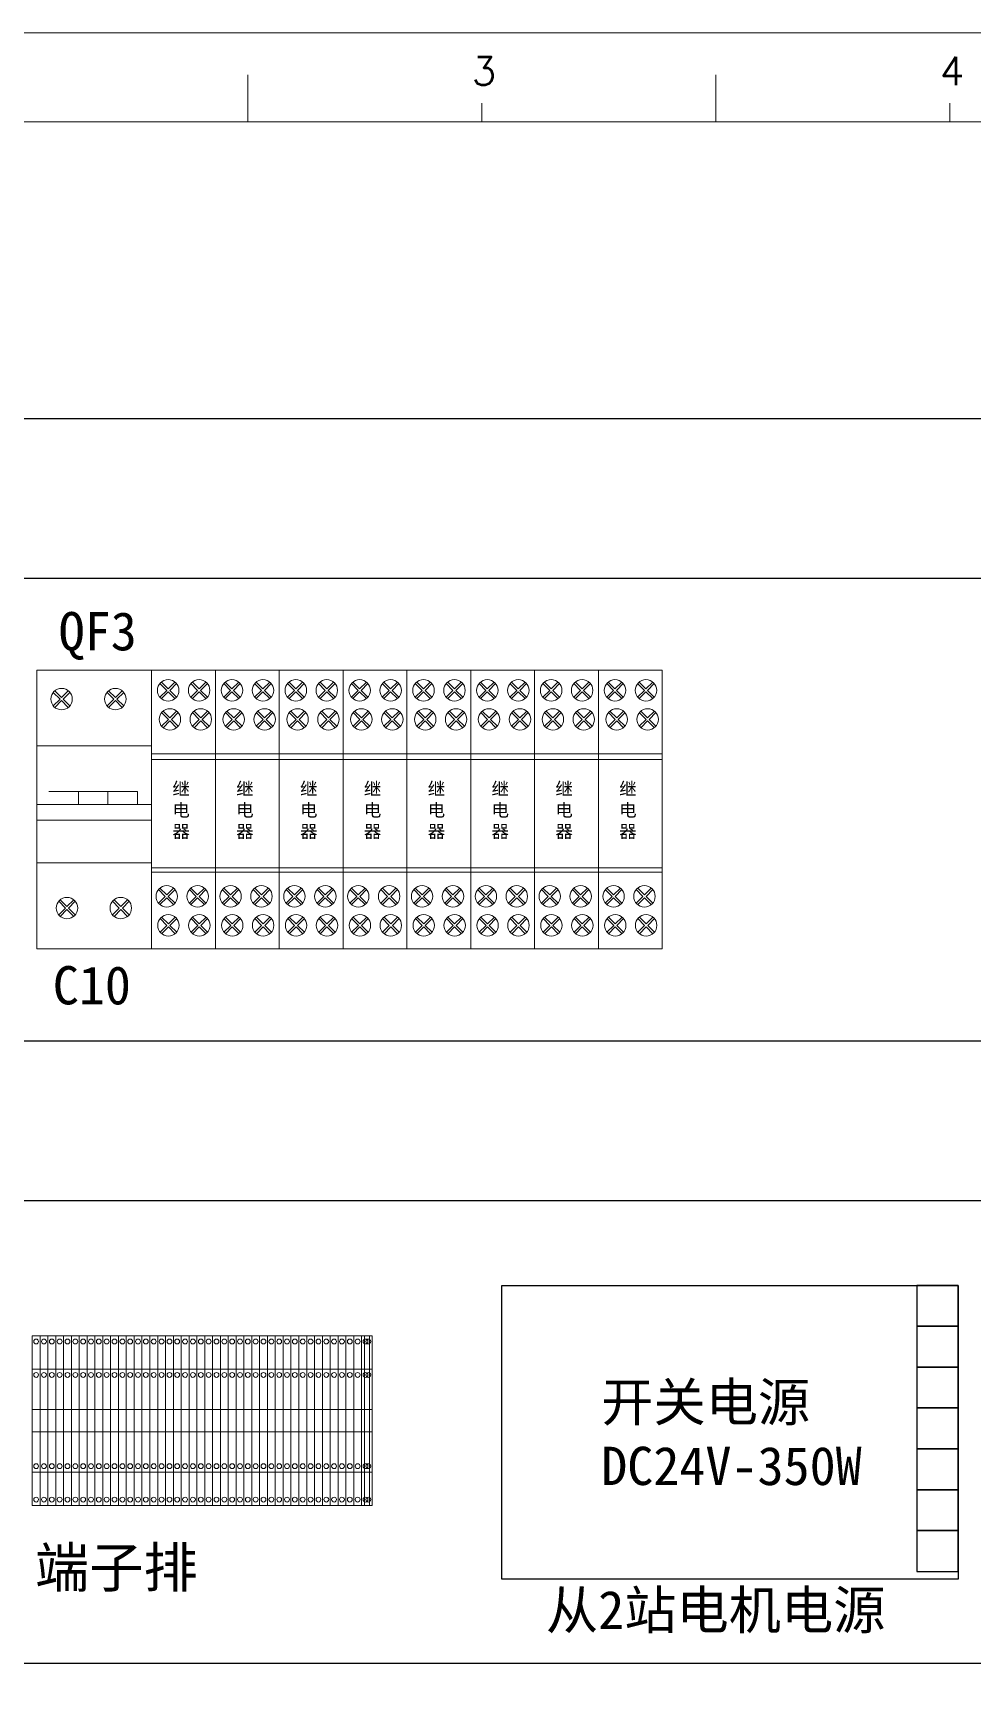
# Model space of a CAD drawing. Header units: millimetres. Extents: x 40430 to 48442, y -3636 to 4180.
# Drawn here: x 42916.2 to 43063.4, y 2026.4 to 2284.4 of the extents above; entities that cross this region are included whole.
import ezdxf

# ---------------------------------------------------------------- set-up
doc = ezdxf.new("R2010")
doc.units = ezdxf.units.MM
doc.styles.add('SIMPLEX', font='SIMPLEX')
doc.styles.get("Standard").update_dxf_attribs({"font": ''})
doc.styles.get('Standard').set_extended_font_data('SimSun')

msp = doc.modelspace()

# ---------------------------------------------------------------- linework, layer by layer
at = {"color": 7, "lineweight": 9}
for p, q in [((42949.9, 2270.49), (42949.9, 2277.83)), ((43023.23, 2270.49), (43023.23, 2277.83)), ((42986.57, 2270.49), (42986.57, 2273.43)), ((43059.9, 2270.49), (43059.9, 2273.43)), ((43369.39, 2270.49), (42810.03, 2270.49))]:
    msp.add_line(p, q, dxfattribs=at)
at = {"lineweight": -2}
for p, q in [((42838.94, 2224.01), (43338.94, 2224.01)), ((42863.94, 2199.01), (43313.94, 2199.01)), ((42863.94, 2126.51), (43313.94, 2126.51)), ((42863.94, 2101.51), (43313.94, 2101.51)), ((42863.94, 2029.01), (43313.94, 2029.01))]:
    msp.add_line(p, q, dxfattribs=at)
at = {"linetype": 'ByBlock', "lineweight": 9}
for p, q in [((42919.43, 2181.1), (42920.49, 2180.04)), ((42919.67, 2181.34), (42920.73, 2180.28)), ((42921.79, 2181.34), (42920.73, 2180.28)), ((42922.03, 2181.1), (42920.97, 2180.04)), ((42927.86, 2181.1), (42928.92, 2180.04)), ((42928.1, 2181.34), (42929.16, 2180.28)), ((42930.22, 2181.34), (42929.16, 2180.28)), ((42930.46, 2181.1), (42929.4, 2180.04)), ((42936.13, 2182.47), (42937.2, 2181.41)), ((42937.2, 2181.41), (42936.13, 2180.35)), ((42936.37, 2182.71), (42937.43, 2181.65)), ((42937.43, 2181.17), (42936.37, 2180.11)), ((42938.49, 2182.71), (42937.43, 2181.65)), ((42937.43, 2181.17), (42938.49, 2180.11)), ((42938.73, 2182.47), (42937.67, 2181.41)), ((42937.67, 2181.41), (42938.73, 2180.35)), ((42940.98, 2182.47), (42942.04, 2181.41)), ((42942.04, 2181.41), (42940.98, 2180.35)), ((42941.22, 2182.71), (42942.28, 2181.65)), ((42942.28, 2181.17), (42941.22, 2180.11)), ((42943.34, 2182.71), (42942.28, 2181.65)), ((42942.28, 2181.17), (42943.34, 2180.11)), ((42943.58, 2182.47), (42942.51, 2181.41)), ((42942.51, 2181.41), (42943.58, 2180.35)), ((42946.13, 2182.47), (42947.2, 2181.41)), ((42947.2, 2181.41), (42946.13, 2180.35)), ((42946.37, 2182.71), (42947.43, 2181.65)), ((42947.43, 2181.17), (42946.37, 2180.11)), ((42948.49, 2182.71), (42947.43, 2181.65)), ((42947.43, 2181.17), (42948.49, 2180.11)), ((42948.73, 2182.47), (42947.67, 2181.41)), ((42947.67, 2181.41), (42948.73, 2180.35)), ((42950.98, 2182.47), (42952.04, 2181.41)), ((42952.04, 2181.41), (42950.98, 2180.35)), ((42951.22, 2182.71), (42952.28, 2181.65)), ((42952.28, 2181.17), (42951.22, 2180.11)), ((42953.34, 2182.71), (42952.28, 2181.65)), ((42952.28, 2181.17), (42953.34, 2180.11)), ((42953.58, 2182.47), (42952.51, 2181.41)), ((42952.51, 2181.41), (42953.58, 2180.35)), ((42956.13, 2182.47), (42957.2, 2181.41)), ((42957.2, 2181.41), (42956.13, 2180.35)), ((42956.37, 2182.71), (42957.43, 2181.65)), ((42957.43, 2181.17), (42956.37, 2180.11)), ((42958.49, 2182.71), (42957.43, 2181.65)), ((42957.43, 2181.17), (42958.49, 2180.11)), ((42958.73, 2182.47), (42957.67, 2181.41)), ((42957.67, 2181.41), (42958.73, 2180.35)), ((42960.98, 2182.47), (42962.04, 2181.41)), ((42962.04, 2181.41), (42960.98, 2180.35)), ((42961.22, 2182.71), (42962.28, 2181.65)), ((42962.28, 2181.17), (42961.22, 2180.11)), ((42963.34, 2182.71), (42962.28, 2181.65)), ((42962.28, 2181.17), (42963.34, 2180.11)), ((42963.58, 2182.47), (42962.51, 2181.41)), ((42962.51, 2181.41), (42963.58, 2180.35)), ((42966.13, 2182.47), (42967.2, 2181.41)), ((42967.2, 2181.41), (42966.13, 2180.35)), ((42966.37, 2182.71), (42967.43, 2181.65)), ((42967.43, 2181.17), (42966.37, 2180.11)), ((42968.49, 2182.71), (42967.43, 2181.65)), ((42967.43, 2181.17), (42968.49, 2180.11)), ((42968.73, 2182.47), (42967.67, 2181.41)), ((42967.67, 2181.41), (42968.73, 2180.35)), ((42970.98, 2182.47), (42972.04, 2181.41)), ((42972.04, 2181.41), (42970.98, 2180.35)), ((42971.22, 2182.71), (42972.28, 2181.65)), ((42972.28, 2181.17), (42971.22, 2180.11)), ((42973.34, 2182.71), (42972.28, 2181.65)), ((42972.28, 2181.17), (42973.34, 2180.11)), ((42973.58, 2182.47), (42972.51, 2181.41)), ((42972.51, 2181.41), (42973.58, 2180.35)), ((42976.13, 2182.47), (42977.2, 2181.41)), ((42977.2, 2181.41), (42976.13, 2180.35)), ((42976.37, 2182.71), (42977.43, 2181.65)), ((42977.43, 2181.17), (42976.37, 2180.11)), ((42978.49, 2182.71), (42977.43, 2181.65)), ((42977.43, 2181.17), (42978.49, 2180.11)), ((42978.73, 2182.47), (42977.67, 2181.41)), ((42977.67, 2181.41), (42978.73, 2180.35)), ((42980.98, 2182.47), (42982.04, 2181.41)), ((42982.04, 2181.41), (42980.98, 2180.35)), ((42981.22, 2182.71), (42982.28, 2181.65)), ((42982.28, 2181.17), (42981.22, 2180.11)), ((42983.34, 2182.71), (42982.28, 2181.65)), ((42982.28, 2181.17), (42983.34, 2180.11)), ((42983.58, 2182.47), (42982.51, 2181.41)), ((42982.51, 2181.41), (42983.58, 2180.35)), ((42986.13, 2182.47), (42987.2, 2181.41)), ((42987.2, 2181.41), (42986.13, 2180.35)), ((42986.37, 2182.71), (42987.43, 2181.65)), ((42987.43, 2181.17), (42986.37, 2180.11)), ((42988.49, 2182.71), (42987.43, 2181.65)), ((42987.43, 2181.17), (42988.49, 2180.11)), ((42988.73, 2182.47), (42987.67, 2181.41)), ((42987.67, 2181.41), (42988.73, 2180.35)), ((42990.98, 2182.47), (42992.04, 2181.41)), ((42992.04, 2181.41), (42990.98, 2180.35)), ((42991.22, 2182.71), (42992.28, 2181.65)), ((42992.28, 2181.17), (42991.22, 2180.11)), ((42993.34, 2182.71), (42992.28, 2181.65)), ((42992.28, 2181.17), (42993.34, 2180.11)), ((42993.58, 2182.47), (42992.51, 2181.41)), ((42992.51, 2181.41), (42993.58, 2180.35)), ((42996.13, 2182.47), (42997.2, 2181.41)), ((42997.2, 2181.41), (42996.13, 2180.35)), ((42996.37, 2182.71), (42997.43, 2181.65)), ((42997.43, 2181.17), (42996.37, 2180.11)), ((42998.49, 2182.71), (42997.43, 2181.65)), ((42997.43, 2181.17), (42998.49, 2180.11)), ((42998.73, 2182.47), (42997.67, 2181.41)), ((42997.67, 2181.41), (42998.73, 2180.35)), ((43000.98, 2182.47), (43002.04, 2181.41)), ((43002.04, 2181.41), (43000.98, 2180.35)), ((43001.22, 2182.71), (43002.28, 2181.65)), ((43002.28, 2181.17), (43001.22, 2180.11)), ((43003.34, 2182.71), (43002.28, 2181.65)), ((43002.28, 2181.17), (43003.34, 2180.11)), ((43003.58, 2182.47), (43002.51, 2181.41)), ((43002.51, 2181.41), (43003.58, 2180.35)), ((43006.13, 2182.47), (43007.2, 2181.41)), ((43007.2, 2181.41), (43006.13, 2180.35)), ((43006.37, 2182.71), (43007.43, 2181.65)), ((43007.43, 2181.17), (43006.37, 2180.11)), ((43008.49, 2182.71), (43007.43, 2181.65)), ((43007.43, 2181.17), (43008.49, 2180.11)), ((43008.73, 2182.47), (43007.67, 2181.41)), ((43007.67, 2181.41), (43008.73, 2180.35)), ((43010.98, 2182.47), (43012.04, 2181.41)), ((43012.04, 2181.41), (43010.98, 2180.35)), ((43011.22, 2182.71), (43012.28, 2181.65)), ((43012.28, 2181.17), (43011.22, 2180.11)), ((43013.34, 2182.71), (43012.28, 2181.65)), ((43012.28, 2181.17), (43013.34, 2180.11)), ((43013.58, 2182.47), (43012.51, 2181.41)), ((43012.51, 2181.41), (43013.58, 2180.35)), ((42920.49, 2180.04), (42919.43, 2178.98)), ((42920.73, 2179.8), (42919.67, 2178.74)), ((42920.73, 2179.8), (42921.79, 2178.74)), ((42920.97, 2180.04), (42922.03, 2178.98)), ((42928.92, 2180.04), (42927.86, 2178.98)), ((42929.16, 2179.8), (42928.1, 2178.74)), ((42929.16, 2179.8), (42930.22, 2178.74)), ((42929.4, 2180.04), (42930.46, 2178.98)), ((42936.64, 2178.16), (42937.7, 2177.1)), ((42938.76, 2178.16), (42937.7, 2177.1)), ((42941.48, 2178.16), (42942.54, 2177.1)), ((42943.6, 2178.16), (42942.54, 2177.1)), ((42946.64, 2178.16), (42947.7, 2177.1)), ((42948.76, 2178.16), (42947.7, 2177.1)), ((42951.48, 2178.16), (42952.54, 2177.1)), ((42953.6, 2178.16), (42952.54, 2177.1)), ((42956.64, 2178.16), (42957.7, 2177.1)), ((42958.76, 2178.16), (42957.7, 2177.1)), ((42961.48, 2178.16), (42962.54, 2177.1)), ((42963.6, 2178.16), (42962.54, 2177.1)), ((42966.64, 2178.16), (42967.7, 2177.1)), ((42968.76, 2178.16), (42967.7, 2177.1)), ((42971.48, 2178.16), (42972.54, 2177.1)), ((42973.6, 2178.16), (42972.54, 2177.1)), ((42976.64, 2178.16), (42977.7, 2177.1)), ((42978.76, 2178.16), (42977.7, 2177.1)), ((42981.48, 2178.16), (42982.54, 2177.1)), ((42983.6, 2178.16), (42982.54, 2177.1)), ((42986.64, 2178.16), (42987.7, 2177.1)), ((42988.76, 2178.16), (42987.7, 2177.1)), ((42991.48, 2178.16), (42992.54, 2177.1)), ((42993.6, 2178.16), (42992.54, 2177.1)), ((42996.64, 2178.16), (42997.7, 2177.1)), ((42998.76, 2178.16), (42997.7, 2177.1)), ((43001.48, 2178.16), (43002.54, 2177.1)), ((43003.6, 2178.16), (43002.54, 2177.1)), ((43006.64, 2178.16), (43007.7, 2177.1)), ((43008.76, 2178.16), (43007.7, 2177.1)), ((43011.48, 2178.16), (43012.54, 2177.1)), ((43013.6, 2178.16), (43012.54, 2177.1)), ((42936.4, 2177.92), (42937.46, 2176.86)), ((42937.46, 2176.86), (42936.4, 2175.8)), ((42937.7, 2176.62), (42936.64, 2175.56)), ((42937.7, 2176.62), (42938.76, 2175.56)), ((42939, 2177.92), (42937.94, 2176.86)), ((42937.94, 2176.86), (42939, 2175.8)), ((42941.24, 2177.92), (42942.3, 2176.86)), ((42942.3, 2176.86), (42941.24, 2175.8)), ((42942.54, 2176.62), (42941.48, 2175.56)), ((42942.54, 2176.62), (42943.6, 2175.56)), ((42943.84, 2177.92), (42942.78, 2176.86)), ((42942.78, 2176.86), (42943.84, 2175.8)), ((42946.4, 2177.92), (42947.46, 2176.86)), ((42947.46, 2176.86), (42946.4, 2175.8)), ((42947.7, 2176.62), (42946.64, 2175.56)), ((42947.7, 2176.62), (42948.76, 2175.56)), ((42949, 2177.92), (42947.94, 2176.86)), ((42947.94, 2176.86), (42949, 2175.8)), ((42951.24, 2177.92), (42952.3, 2176.86)), ((42952.3, 2176.86), (42951.24, 2175.8)), ((42952.54, 2176.62), (42951.48, 2175.56)), ((42952.54, 2176.62), (42953.6, 2175.56)), ((42953.84, 2177.92), (42952.78, 2176.86)), ((42952.78, 2176.86), (42953.84, 2175.8)), ((42956.4, 2177.92), (42957.46, 2176.86)), ((42957.46, 2176.86), (42956.4, 2175.8)), ((42957.7, 2176.62), (42956.64, 2175.56)), ((42957.7, 2176.62), (42958.76, 2175.56)), ((42959, 2177.92), (42957.94, 2176.86)), ((42957.94, 2176.86), (42959, 2175.8)), ((42961.24, 2177.92), (42962.3, 2176.86)), ((42962.3, 2176.86), (42961.24, 2175.8)), ((42962.54, 2176.62), (42961.48, 2175.56)), ((42962.54, 2176.62), (42963.6, 2175.56)), ((42963.84, 2177.92), (42962.78, 2176.86)), ((42962.78, 2176.86), (42963.84, 2175.8)), ((42966.4, 2177.92), (42967.46, 2176.86)), ((42967.46, 2176.86), (42966.4, 2175.8)), ((42967.7, 2176.62), (42966.64, 2175.56)), ((42967.7, 2176.62), (42968.76, 2175.56)), ((42969, 2177.92), (42967.94, 2176.86)), ((42967.94, 2176.86), (42969, 2175.8)), ((42971.24, 2177.92), (42972.3, 2176.86)), ((42972.3, 2176.86), (42971.24, 2175.8)), ((42972.54, 2176.62), (42971.48, 2175.56)), ((42972.54, 2176.62), (42973.6, 2175.56)), ((42973.84, 2177.92), (42972.78, 2176.86)), ((42972.78, 2176.86), (42973.84, 2175.8)), ((42976.4, 2177.92), (42977.46, 2176.86)), ((42977.46, 2176.86), (42976.4, 2175.8)), ((42977.7, 2176.62), (42976.64, 2175.56)), ((42977.7, 2176.62), (42978.76, 2175.56)), ((42979, 2177.92), (42977.94, 2176.86)), ((42977.94, 2176.86), (42979, 2175.8)), ((42981.24, 2177.92), (42982.3, 2176.86)), ((42982.3, 2176.86), (42981.24, 2175.8)), ((42982.54, 2176.62), (42981.48, 2175.56)), ((42982.54, 2176.62), (42983.6, 2175.56)), ((42983.84, 2177.92), (42982.78, 2176.86)), ((42982.78, 2176.86), (42983.84, 2175.8)), ((42986.4, 2177.92), (42987.46, 2176.86)), ((42987.46, 2176.86), (42986.4, 2175.8)), ((42987.7, 2176.62), (42986.64, 2175.56)), ((42987.7, 2176.62), (42988.76, 2175.56)), ((42989, 2177.92), (42987.94, 2176.86)), ((42987.94, 2176.86), (42989, 2175.8)), ((42991.24, 2177.92), (42992.3, 2176.86)), ((42992.3, 2176.86), (42991.24, 2175.8)), ((42992.54, 2176.62), (42991.48, 2175.56)), ((42992.54, 2176.62), (42993.6, 2175.56)), ((42993.84, 2177.92), (42992.78, 2176.86)), ((42992.78, 2176.86), (42993.84, 2175.8)), ((42996.4, 2177.92), (42997.46, 2176.86)), ((42997.46, 2176.86), (42996.4, 2175.8)), ((42997.7, 2176.62), (42996.64, 2175.56)), ((42997.7, 2176.62), (42998.76, 2175.56)), ((42999, 2177.92), (42997.94, 2176.86)), ((42997.94, 2176.86), (42999, 2175.8)), ((43001.24, 2177.92), (43002.3, 2176.86)), ((43002.3, 2176.86), (43001.24, 2175.8)), ((43002.54, 2176.62), (43001.48, 2175.56)), ((43002.54, 2176.62), (43003.6, 2175.56)), ((43003.84, 2177.92), (43002.78, 2176.86)), ((43002.78, 2176.86), (43003.84, 2175.8)), ((43006.4, 2177.92), (43007.46, 2176.86)), ((43007.46, 2176.86), (43006.4, 2175.8)), ((43007.7, 2176.62), (43006.64, 2175.56)), ((43007.7, 2176.62), (43008.76, 2175.56)), ((43009, 2177.92), (43007.94, 2176.86)), ((43007.94, 2176.86), (43009, 2175.8)), ((43011.24, 2177.92), (43012.3, 2176.86)), ((43012.3, 2176.86), (43011.24, 2175.8)), ((43012.54, 2176.62), (43011.48, 2175.56)), ((43012.54, 2176.62), (43013.6, 2175.56)), ((43013.84, 2177.92), (43012.78, 2176.86)), ((43012.78, 2176.86), (43013.84, 2175.8)), ((42935.91, 2150.2), (42936.97, 2149.14)), ((42936.15, 2150.44), (42937.21, 2149.38)), ((42938.27, 2150.44), (42937.21, 2149.38)), ((42938.51, 2150.2), (42937.45, 2149.14)), ((42940.75, 2150.2), (42941.81, 2149.14)), ((42940.99, 2150.44), (42942.05, 2149.38)), ((42943.11, 2150.44), (42942.05, 2149.38)), ((42943.35, 2150.2), (42942.29, 2149.14)), ((42945.91, 2150.2), (42946.97, 2149.14)), ((42946.15, 2150.44), (42947.21, 2149.38)), ((42948.27, 2150.44), (42947.21, 2149.38)), ((42948.51, 2150.2), (42947.45, 2149.14)), ((42950.75, 2150.2), (42951.81, 2149.14)), ((42950.99, 2150.44), (42952.05, 2149.38)), ((42953.11, 2150.44), (42952.05, 2149.38)), ((42953.35, 2150.2), (42952.29, 2149.14)), ((42955.91, 2150.2), (42956.97, 2149.14)), ((42956.15, 2150.44), (42957.21, 2149.38)), ((42958.27, 2150.44), (42957.21, 2149.38)), ((42958.51, 2150.2), (42957.45, 2149.14)), ((42960.75, 2150.2), (42961.81, 2149.14)), ((42960.99, 2150.44), (42962.05, 2149.38)), ((42963.11, 2150.44), (42962.05, 2149.38)), ((42963.35, 2150.2), (42962.29, 2149.14)), ((42965.91, 2150.2), (42966.97, 2149.14)), ((42966.15, 2150.44), (42967.21, 2149.38)), ((42968.27, 2150.44), (42967.21, 2149.38)), ((42968.51, 2150.2), (42967.45, 2149.14)), ((42970.75, 2150.2), (42971.81, 2149.14)), ((42970.99, 2150.44), (42972.05, 2149.38)), ((42973.11, 2150.44), (42972.05, 2149.38)), ((42973.35, 2150.2), (42972.29, 2149.14)), ((42975.91, 2150.2), (42976.97, 2149.14)), ((42976.15, 2150.44), (42977.21, 2149.38)), ((42978.27, 2150.44), (42977.21, 2149.38)), ((42978.51, 2150.2), (42977.45, 2149.14)), ((42980.75, 2150.2), (42981.81, 2149.14)), ((42980.99, 2150.44), (42982.05, 2149.38)), ((42983.11, 2150.44), (42982.05, 2149.38)), ((42983.35, 2150.2), (42982.29, 2149.14)), ((42985.91, 2150.2), (42986.97, 2149.14)), ((42986.15, 2150.44), (42987.21, 2149.38)), ((42988.27, 2150.44), (42987.21, 2149.38)), ((42988.51, 2150.2), (42987.45, 2149.14)), ((42990.75, 2150.2), (42991.81, 2149.14)), ((42990.99, 2150.44), (42992.05, 2149.38)), ((42993.11, 2150.44), (42992.05, 2149.38)), ((42993.35, 2150.2), (42992.29, 2149.14)), ((42995.91, 2150.2), (42996.97, 2149.14)), ((42996.15, 2150.44), (42997.21, 2149.38)), ((42998.27, 2150.44), (42997.21, 2149.38)), ((42998.51, 2150.2), (42997.45, 2149.14)), ((43000.75, 2150.2), (43001.81, 2149.14)), ((43000.99, 2150.44), (43002.05, 2149.38)), ((43003.11, 2150.44), (43002.05, 2149.38)), ((43003.35, 2150.2), (43002.29, 2149.14)), ((43005.91, 2150.2), (43006.97, 2149.14)), ((43006.15, 2150.44), (43007.21, 2149.38)), ((43008.27, 2150.44), (43007.21, 2149.38)), ((43008.51, 2150.2), (43007.45, 2149.14)), ((43010.75, 2150.2), (43011.81, 2149.14)), ((43010.99, 2150.44), (43012.05, 2149.38)), ((43013.11, 2150.44), (43012.05, 2149.38)), ((43013.35, 2150.2), (43012.29, 2149.14)), ((42920.28, 2148.36), (42921.34, 2147.3)), ((42921.34, 2147.3), (42920.28, 2146.24)), ((42920.52, 2148.6), (42921.58, 2147.54)), ((42921.58, 2147.06), (42920.52, 2146)), ((42922.64, 2148.6), (42921.58, 2147.54)), ((42921.58, 2147.06), (42922.64, 2146)), ((42922.88, 2148.36), (42921.82, 2147.3)), ((42921.82, 2147.3), (42922.88, 2146.24)), ((42928.71, 2148.36), (42929.77, 2147.3)), ((42929.77, 2147.3), (42928.71, 2146.24)), ((42928.95, 2148.6), (42930.01, 2147.54)), ((42930.01, 2147.06), (42928.95, 2146)), ((42931.07, 2148.6), (42930.01, 2147.54)), ((42930.01, 2147.06), (42931.07, 2146)), ((42931.31, 2148.36), (42930.25, 2147.3)), ((42930.25, 2147.3), (42931.31, 2146.24)), ((42936.97, 2149.14), (42935.91, 2148.08)), ((42937.21, 2148.9), (42936.15, 2147.84)), ((42937.21, 2148.9), (42938.27, 2147.84)), ((42937.45, 2149.14), (42938.51, 2148.08)), ((42941.81, 2149.14), (42940.75, 2148.08)), ((42942.05, 2148.9), (42940.99, 2147.84)), ((42942.05, 2148.9), (42943.11, 2147.84)), ((42942.29, 2149.14), (42943.35, 2148.08)), ((42946.97, 2149.14), (42945.91, 2148.08)), ((42947.21, 2148.9), (42946.15, 2147.84)), ((42947.21, 2148.9), (42948.27, 2147.84)), ((42947.45, 2149.14), (42948.51, 2148.08)), ((42951.81, 2149.14), (42950.75, 2148.08)), ((42952.05, 2148.9), (42950.99, 2147.84)), ((42952.05, 2148.9), (42953.11, 2147.84)), ((42952.29, 2149.14), (42953.35, 2148.08)), ((42956.97, 2149.14), (42955.91, 2148.08)), ((42957.21, 2148.9), (42956.15, 2147.84)), ((42957.21, 2148.9), (42958.27, 2147.84)), ((42957.45, 2149.14), (42958.51, 2148.08)), ((42961.81, 2149.14), (42960.75, 2148.08)), ((42962.05, 2148.9), (42960.99, 2147.84)), ((42962.05, 2148.9), (42963.11, 2147.84)), ((42962.29, 2149.14), (42963.35, 2148.08)), ((42966.97, 2149.14), (42965.91, 2148.08)), ((42967.21, 2148.9), (42966.15, 2147.84)), ((42967.21, 2148.9), (42968.27, 2147.84)), ((42967.45, 2149.14), (42968.51, 2148.08)), ((42971.81, 2149.14), (42970.75, 2148.08)), ((42972.05, 2148.9), (42970.99, 2147.84)), ((42972.05, 2148.9), (42973.11, 2147.84)), ((42972.29, 2149.14), (42973.35, 2148.08)), ((42976.97, 2149.14), (42975.91, 2148.08)), ((42977.21, 2148.9), (42976.15, 2147.84)), ((42977.21, 2148.9), (42978.27, 2147.84)), ((42977.45, 2149.14), (42978.51, 2148.08)), ((42981.81, 2149.14), (42980.75, 2148.08)), ((42982.05, 2148.9), (42980.99, 2147.84)), ((42982.05, 2148.9), (42983.11, 2147.84)), ((42982.29, 2149.14), (42983.35, 2148.08)), ((42986.97, 2149.14), (42985.91, 2148.08)), ((42987.21, 2148.9), (42986.15, 2147.84)), ((42987.21, 2148.9), (42988.27, 2147.84)), ((42987.45, 2149.14), (42988.51, 2148.08)), ((42991.81, 2149.14), (42990.75, 2148.08)), ((42992.05, 2148.9), (42990.99, 2147.84)), ((42992.05, 2148.9), (42993.11, 2147.84)), ((42992.29, 2149.14), (42993.35, 2148.08)), ((42996.97, 2149.14), (42995.91, 2148.08)), ((42997.21, 2148.9), (42996.15, 2147.84)), ((42997.21, 2148.9), (42998.27, 2147.84)), ((42997.45, 2149.14), (42998.51, 2148.08)), ((43001.81, 2149.14), (43000.75, 2148.08)), ((43002.05, 2148.9), (43000.99, 2147.84)), ((43002.05, 2148.9), (43003.11, 2147.84)), ((43002.29, 2149.14), (43003.35, 2148.08)), ((43006.97, 2149.14), (43005.91, 2148.08)), ((43007.21, 2148.9), (43006.15, 2147.84)), ((43007.21, 2148.9), (43008.27, 2147.84)), ((43007.45, 2149.14), (43008.51, 2148.08)), ((43011.81, 2149.14), (43010.75, 2148.08)), ((43012.05, 2148.9), (43010.99, 2147.84)), ((43012.05, 2148.9), (43013.11, 2147.84)), ((43012.29, 2149.14), (43013.35, 2148.08)), ((42936.17, 2145.65), (42937.23, 2144.59)), ((42937.23, 2144.59), (42936.17, 2143.53)), ((42936.41, 2145.89), (42937.47, 2144.83)), ((42938.53, 2145.89), (42937.47, 2144.83)), ((42938.77, 2145.65), (42937.71, 2144.59)), ((42937.71, 2144.59), (42938.77, 2143.53)), ((42941.01, 2145.65), (42942.07, 2144.59)), ((42942.07, 2144.59), (42941.01, 2143.53)), ((42941.25, 2145.89), (42942.31, 2144.83)), ((42943.37, 2145.89), (42942.31, 2144.83)), ((42943.61, 2145.65), (42942.55, 2144.59)), ((42942.55, 2144.59), (42943.61, 2143.53)), ((42946.17, 2145.65), (42947.23, 2144.59)), ((42947.23, 2144.59), (42946.17, 2143.53)), ((42946.41, 2145.89), (42947.47, 2144.83)), ((42948.53, 2145.89), (42947.47, 2144.83)), ((42948.77, 2145.65), (42947.71, 2144.59)), ((42947.71, 2144.59), (42948.77, 2143.53)), ((42951.01, 2145.65), (42952.07, 2144.59)), ((42952.07, 2144.59), (42951.01, 2143.53)), ((42951.25, 2145.89), (42952.31, 2144.83)), ((42953.37, 2145.89), (42952.31, 2144.83)), ((42953.61, 2145.65), (42952.55, 2144.59)), ((42952.55, 2144.59), (42953.61, 2143.53)), ((42956.17, 2145.65), (42957.23, 2144.59)), ((42957.23, 2144.59), (42956.17, 2143.53)), ((42956.41, 2145.89), (42957.47, 2144.83)), ((42958.53, 2145.89), (42957.47, 2144.83)), ((42958.77, 2145.65), (42957.71, 2144.59)), ((42957.71, 2144.59), (42958.77, 2143.53)), ((42961.01, 2145.65), (42962.07, 2144.59)), ((42962.07, 2144.59), (42961.01, 2143.53)), ((42961.25, 2145.89), (42962.31, 2144.83)), ((42963.37, 2145.89), (42962.31, 2144.83)), ((42963.61, 2145.65), (42962.55, 2144.59)), ((42962.55, 2144.59), (42963.61, 2143.53)), ((42966.17, 2145.65), (42967.23, 2144.59)), ((42967.23, 2144.59), (42966.17, 2143.53)), ((42966.41, 2145.89), (42967.47, 2144.83)), ((42968.53, 2145.89), (42967.47, 2144.83)), ((42968.77, 2145.65), (42967.71, 2144.59)), ((42967.71, 2144.59), (42968.77, 2143.53)), ((42971.01, 2145.65), (42972.07, 2144.59)), ((42972.07, 2144.59), (42971.01, 2143.53)), ((42971.25, 2145.89), (42972.31, 2144.83)), ((42973.37, 2145.89), (42972.31, 2144.83)), ((42973.61, 2145.65), (42972.55, 2144.59)), ((42972.55, 2144.59), (42973.61, 2143.53)), ((42976.17, 2145.65), (42977.23, 2144.59)), ((42977.23, 2144.59), (42976.17, 2143.53)), ((42976.41, 2145.89), (42977.47, 2144.83)), ((42978.53, 2145.89), (42977.47, 2144.83)), ((42978.77, 2145.65), (42977.71, 2144.59)), ((42977.71, 2144.59), (42978.77, 2143.53)), ((42981.01, 2145.65), (42982.07, 2144.59)), ((42982.07, 2144.59), (42981.01, 2143.53)), ((42981.25, 2145.89), (42982.31, 2144.83)), ((42983.37, 2145.89), (42982.31, 2144.83)), ((42983.61, 2145.65), (42982.55, 2144.59)), ((42982.55, 2144.59), (42983.61, 2143.53)), ((42986.17, 2145.65), (42987.23, 2144.59)), ((42987.23, 2144.59), (42986.17, 2143.53)), ((42986.41, 2145.89), (42987.47, 2144.83)), ((42988.53, 2145.89), (42987.47, 2144.83)), ((42988.77, 2145.65), (42987.71, 2144.59)), ((42987.71, 2144.59), (42988.77, 2143.53)), ((42991.01, 2145.65), (42992.07, 2144.59)), ((42992.07, 2144.59), (42991.01, 2143.53)), ((42991.25, 2145.89), (42992.31, 2144.83)), ((42993.37, 2145.89), (42992.31, 2144.83)), ((42993.61, 2145.65), (42992.55, 2144.59)), ((42992.55, 2144.59), (42993.61, 2143.53)), ((42996.17, 2145.65), (42997.23, 2144.59)), ((42997.23, 2144.59), (42996.17, 2143.53)), ((42996.41, 2145.89), (42997.47, 2144.83)), ((42998.53, 2145.89), (42997.47, 2144.83)), ((42998.77, 2145.65), (42997.71, 2144.59)), ((42997.71, 2144.59), (42998.77, 2143.53)), ((43001.01, 2145.65), (43002.07, 2144.59)), ((43002.07, 2144.59), (43001.01, 2143.53)), ((43001.25, 2145.89), (43002.31, 2144.83)), ((43003.37, 2145.89), (43002.31, 2144.83)), ((43003.61, 2145.65), (43002.55, 2144.59)), ((43002.55, 2144.59), (43003.61, 2143.53)), ((43006.17, 2145.65), (43007.23, 2144.59)), ((43007.23, 2144.59), (43006.17, 2143.53)), ((43006.41, 2145.89), (43007.47, 2144.83)), ((43008.53, 2145.89), (43007.47, 2144.83)), ((43008.77, 2145.65), (43007.71, 2144.59)), ((43007.71, 2144.59), (43008.77, 2143.53)), ((43011.01, 2145.65), (43012.07, 2144.59)), ((43012.07, 2144.59), (43011.01, 2143.53)), ((43011.25, 2145.89), (43012.31, 2144.83)), ((43013.37, 2145.89), (43012.31, 2144.83)), ((43013.61, 2145.65), (43012.55, 2144.59)), ((43012.55, 2144.59), (43013.61, 2143.53)), ((42937.47, 2144.35), (42936.41, 2143.29)), ((42937.47, 2144.35), (42938.53, 2143.29)), ((42942.31, 2144.35), (42941.25, 2143.29)), ((42942.31, 2144.35), (42943.37, 2143.29)), ((42947.47, 2144.35), (42946.41, 2143.29)), ((42947.47, 2144.35), (42948.53, 2143.29)), ((42952.31, 2144.35), (42951.25, 2143.29)), ((42952.31, 2144.35), (42953.37, 2143.29)), ((42957.47, 2144.35), (42956.41, 2143.29)), ((42957.47, 2144.35), (42958.53, 2143.29)), ((42962.31, 2144.35), (42961.25, 2143.29)), ((42962.31, 2144.35), (42963.37, 2143.29)), ((42967.47, 2144.35), (42966.41, 2143.29)), ((42967.47, 2144.35), (42968.53, 2143.29)), ((42972.31, 2144.35), (42971.25, 2143.29)), ((42972.31, 2144.35), (42973.37, 2143.29)), ((42977.47, 2144.35), (42976.41, 2143.29)), ((42977.47, 2144.35), (42978.53, 2143.29)), ((42982.31, 2144.35), (42981.25, 2143.29)), ((42982.31, 2144.35), (42983.37, 2143.29)), ((42987.47, 2144.35), (42986.41, 2143.29)), ((42987.47, 2144.35), (42988.53, 2143.29)), ((42992.31, 2144.35), (42991.25, 2143.29)), ((42992.31, 2144.35), (42993.37, 2143.29)), ((42997.47, 2144.35), (42996.41, 2143.29)), ((42997.47, 2144.35), (42998.53, 2143.29)), ((43002.31, 2144.35), (43001.25, 2143.29)), ((43002.31, 2144.35), (43003.37, 2143.29)), ((43007.47, 2144.35), (43006.41, 2143.29)), ((43007.47, 2144.35), (43008.53, 2143.29)), ((43012.31, 2144.35), (43011.25, 2143.29)), ((43012.31, 2144.35), (43013.37, 2143.29))]:
    msp.add_line(p, q, dxfattribs=at)
at = {"color": 0, "lineweight": 9}
for p, q in [((42944.83, 2171.47), (42934.83, 2171.47)), ((42934.83, 2170.59), (42944.83, 2170.59)), ((42954.83, 2171.47), (42944.83, 2171.47)), ((42944.83, 2170.59), (42954.83, 2170.59)), ((42964.83, 2171.47), (42954.83, 2171.47)), ((42954.83, 2170.59), (42964.83, 2170.59)), ((42974.83, 2171.47), (42964.83, 2171.47)), ((42964.83, 2170.59), (42974.83, 2170.59)), ((42984.83, 2171.47), (42974.83, 2171.47)), ((42974.83, 2170.59), (42984.83, 2170.59)), ((42994.83, 2171.47), (42984.83, 2171.47)), ((42984.83, 2170.59), (42994.83, 2170.59)), ((43004.83, 2171.47), (42994.83, 2171.47)), ((42994.83, 2170.59), (43004.83, 2170.59)), ((43014.83, 2171.47), (43004.83, 2171.47)), ((43004.83, 2170.59), (43014.83, 2170.59)), ((42934.83, 2153.61), (42944.83, 2153.61)), ((42934.83, 2152.91), (42944.83, 2152.91)), ((42944.83, 2153.61), (42954.83, 2153.61)), ((42944.83, 2152.91), (42954.83, 2152.91)), ((42954.83, 2153.61), (42964.83, 2153.61)), ((42954.83, 2152.91), (42964.83, 2152.91)), ((42964.83, 2153.61), (42974.83, 2153.61)), ((42964.83, 2152.91), (42974.83, 2152.91)), ((42974.83, 2153.61), (42984.83, 2153.61)), ((42974.83, 2152.91), (42984.83, 2152.91)), ((42984.83, 2153.61), (42994.83, 2153.61)), ((42984.83, 2152.91), (42994.83, 2152.91)), ((42994.83, 2153.61), (43004.83, 2153.61)), ((42994.83, 2152.91), (43004.83, 2152.91)), ((43004.83, 2153.61), (43014.83, 2153.61)), ((43004.83, 2152.91), (43014.83, 2152.91)), ((42916.13, 2075.07), (42917.36, 2075.07)), ((42917.36, 2075.07), (42918.59, 2075.07)), ((42918.59, 2075.07), (42919.82, 2075.07)), ((42919.82, 2075.07), (42921.04, 2075.07)), ((42921.04, 2075.07), (42922.27, 2075.07)), ((42922.27, 2075.07), (42923.5, 2075.07)), ((42923.5, 2075.07), (42924.73, 2075.07)), ((42924.73, 2075.07), (42925.96, 2075.07)), ((42925.96, 2075.07), (42927.19, 2075.07)), ((42927.19, 2075.07), (42928.42, 2075.07)), ((42928.42, 2075.07), (42929.64, 2075.07)), ((42929.64, 2075.07), (42930.87, 2075.07)), ((42930.87, 2075.07), (42932.1, 2075.07)), ((42932.1, 2075.07), (42933.33, 2075.07)), ((42933.33, 2075.07), (42934.56, 2075.07)), ((42934.56, 2075.07), (42935.79, 2075.07)), ((42935.79, 2075.07), (42937.02, 2075.07)), ((42937.02, 2075.07), (42938.24, 2075.07)), ((42938.24, 2075.07), (42939.47, 2075.07)), ((42939.47, 2075.07), (42940.7, 2075.07)), ((42940.7, 2075.07), (42941.93, 2075.07)), ((42941.93, 2075.07), (42943.16, 2075.07)), ((42943.16, 2075.07), (42944.39, 2075.07)), ((42944.39, 2075.07), (42945.61, 2075.07)), ((42945.61, 2075.07), (42946.84, 2075.07)), ((42946.84, 2075.07), (42948.07, 2075.07)), ((42948.07, 2075.07), (42949.3, 2075.07)), ((42949.3, 2075.07), (42950.53, 2075.07)), ((42950.53, 2075.07), (42951.76, 2075.07)), ((42951.76, 2075.07), (42952.99, 2075.07)), ((42952.99, 2075.07), (42954.21, 2075.07)), ((42954.21, 2075.07), (42955.44, 2075.07)), ((42955.44, 2075.07), (42956.67, 2075.07)), ((42956.67, 2075.07), (42957.9, 2075.07)), ((42957.9, 2075.07), (42959.13, 2075.07)), ((42959.13, 2075.07), (42960.36, 2075.07)), ((42960.36, 2075.07), (42961.59, 2075.07)), ((42961.59, 2075.07), (42962.81, 2075.07)), ((42962.81, 2075.07), (42964.04, 2075.07)), ((42964.04, 2075.07), (42965.27, 2075.07)), ((42965.27, 2075.07), (42966.5, 2075.07)), ((42966.5, 2075.07), (42967.73, 2075.07)), ((42967.73, 2075.07), (42968.96, 2075.07)), ((42968.17, 2075.07), (42969.39, 2075.07)), ((42916.13, 2068.76), (42917.36, 2068.76)), ((42917.36, 2068.76), (42918.59, 2068.76)), ((42918.59, 2068.76), (42919.82, 2068.76)), ((42919.82, 2068.76), (42921.04, 2068.76)), ((42921.04, 2068.76), (42922.27, 2068.76)), ((42922.27, 2068.76), (42923.5, 2068.76)), ((42923.5, 2068.76), (42924.73, 2068.76)), ((42924.73, 2068.76), (42925.96, 2068.76)), ((42925.96, 2068.76), (42927.19, 2068.76)), ((42927.19, 2068.76), (42928.42, 2068.76)), ((42928.42, 2068.76), (42929.64, 2068.76)), ((42929.64, 2068.76), (42930.87, 2068.76)), ((42930.87, 2068.76), (42932.1, 2068.76)), ((42932.1, 2068.76), (42933.33, 2068.76)), ((42933.33, 2068.76), (42934.56, 2068.76)), ((42934.56, 2068.76), (42935.79, 2068.76)), ((42935.79, 2068.76), (42937.02, 2068.76)), ((42937.02, 2068.76), (42938.24, 2068.76)), ((42938.24, 2068.76), (42939.47, 2068.76)), ((42939.47, 2068.76), (42940.7, 2068.76)), ((42940.7, 2068.76), (42941.93, 2068.76)), ((42941.93, 2068.76), (42943.16, 2068.76)), ((42943.16, 2068.76), (42944.39, 2068.76)), ((42944.39, 2068.76), (42945.61, 2068.76)), ((42945.61, 2068.76), (42946.84, 2068.76)), ((42946.84, 2068.76), (42948.07, 2068.76)), ((42948.07, 2068.76), (42949.3, 2068.76)), ((42949.3, 2068.76), (42950.53, 2068.76)), ((42950.53, 2068.76), (42951.76, 2068.76)), ((42951.76, 2068.76), (42952.99, 2068.76)), ((42952.99, 2068.76), (42954.21, 2068.76)), ((42954.21, 2068.76), (42955.44, 2068.76)), ((42955.44, 2068.76), (42956.67, 2068.76)), ((42956.67, 2068.76), (42957.9, 2068.76)), ((42957.9, 2068.76), (42959.13, 2068.76)), ((42959.13, 2068.76), (42960.36, 2068.76)), ((42960.36, 2068.76), (42961.59, 2068.76)), ((42961.59, 2068.76), (42962.81, 2068.76)), ((42962.81, 2068.76), (42964.04, 2068.76)), ((42964.04, 2068.76), (42965.27, 2068.76)), ((42965.27, 2068.76), (42966.5, 2068.76)), ((42966.5, 2068.76), (42967.73, 2068.76)), ((42967.73, 2068.76), (42968.96, 2068.76)), ((42968.17, 2068.76), (42969.39, 2068.76)), ((42916.13, 2065.25), (42917.36, 2065.25)), ((42917.36, 2065.25), (42918.59, 2065.25)), ((42918.59, 2065.25), (42919.82, 2065.25)), ((42919.82, 2065.25), (42921.04, 2065.25)), ((42921.04, 2065.25), (42922.27, 2065.25)), ((42922.27, 2065.25), (42923.5, 2065.25)), ((42923.5, 2065.25), (42924.73, 2065.25)), ((42924.73, 2065.25), (42925.96, 2065.25)), ((42925.96, 2065.25), (42927.19, 2065.25)), ((42927.19, 2065.25), (42928.42, 2065.25)), ((42928.42, 2065.25), (42929.64, 2065.25)), ((42929.64, 2065.25), (42930.87, 2065.25)), ((42930.87, 2065.25), (42932.1, 2065.25)), ((42932.1, 2065.25), (42933.33, 2065.25)), ((42933.33, 2065.25), (42934.56, 2065.25)), ((42934.56, 2065.25), (42935.79, 2065.25)), ((42935.79, 2065.25), (42937.02, 2065.25)), ((42937.02, 2065.25), (42938.24, 2065.25)), ((42938.24, 2065.25), (42939.47, 2065.25)), ((42939.47, 2065.25), (42940.7, 2065.25)), ((42940.7, 2065.25), (42941.93, 2065.25)), ((42941.93, 2065.25), (42943.16, 2065.25)), ((42943.16, 2065.25), (42944.39, 2065.25)), ((42944.39, 2065.25), (42945.61, 2065.25)), ((42945.61, 2065.25), (42946.84, 2065.25)), ((42946.84, 2065.25), (42948.07, 2065.25)), ((42948.07, 2065.25), (42949.3, 2065.25)), ((42949.3, 2065.25), (42950.53, 2065.25)), ((42950.53, 2065.25), (42951.76, 2065.25)), ((42951.76, 2065.25), (42952.99, 2065.25)), ((42952.99, 2065.25), (42954.21, 2065.25)), ((42954.21, 2065.25), (42955.44, 2065.25)), ((42955.44, 2065.25), (42956.67, 2065.25)), ((42956.67, 2065.25), (42957.9, 2065.25)), ((42957.9, 2065.25), (42959.13, 2065.25)), ((42959.13, 2065.25), (42960.36, 2065.25)), ((42960.36, 2065.25), (42961.59, 2065.25)), ((42961.59, 2065.25), (42962.81, 2065.25)), ((42962.81, 2065.25), (42964.04, 2065.25)), ((42964.04, 2065.25), (42965.27, 2065.25)), ((42965.27, 2065.25), (42966.5, 2065.25)), ((42966.5, 2065.25), (42967.73, 2065.25)), ((42967.73, 2065.25), (42968.96, 2065.25)), ((42968.17, 2065.25), (42969.39, 2065.25)), ((42916.13, 2058.95), (42917.36, 2058.95)), ((42917.36, 2058.95), (42918.59, 2058.95)), ((42918.59, 2058.95), (42919.82, 2058.95)), ((42919.82, 2058.95), (42921.04, 2058.95)), ((42921.04, 2058.95), (42922.27, 2058.95)), ((42922.27, 2058.95), (42923.5, 2058.95)), ((42923.5, 2058.95), (42924.73, 2058.95)), ((42924.73, 2058.95), (42925.96, 2058.95)), ((42925.96, 2058.95), (42927.19, 2058.95)), ((42927.19, 2058.95), (42928.42, 2058.95)), ((42928.42, 2058.95), (42929.64, 2058.95)), ((42929.64, 2058.95), (42930.87, 2058.95)), ((42930.87, 2058.95), (42932.1, 2058.95)), ((42932.1, 2058.95), (42933.33, 2058.95)), ((42933.33, 2058.95), (42934.56, 2058.95)), ((42934.56, 2058.95), (42935.79, 2058.95)), ((42935.79, 2058.95), (42937.02, 2058.95)), ((42937.02, 2058.95), (42938.24, 2058.95)), ((42938.24, 2058.95), (42939.47, 2058.95)), ((42939.47, 2058.95), (42940.7, 2058.95)), ((42940.7, 2058.95), (42941.93, 2058.95)), ((42941.93, 2058.95), (42943.16, 2058.95)), ((42943.16, 2058.95), (42944.39, 2058.95)), ((42944.39, 2058.95), (42945.61, 2058.95)), ((42945.61, 2058.95), (42946.84, 2058.95)), ((42946.84, 2058.95), (42948.07, 2058.95)), ((42948.07, 2058.95), (42949.3, 2058.95)), ((42949.3, 2058.95), (42950.53, 2058.95)), ((42950.53, 2058.95), (42951.76, 2058.95)), ((42951.76, 2058.95), (42952.99, 2058.95)), ((42952.99, 2058.95), (42954.21, 2058.95)), ((42954.21, 2058.95), (42955.44, 2058.95)), ((42955.44, 2058.95), (42956.67, 2058.95)), ((42956.67, 2058.95), (42957.9, 2058.95)), ((42957.9, 2058.95), (42959.13, 2058.95)), ((42959.13, 2058.95), (42960.36, 2058.95)), ((42960.36, 2058.95), (42961.59, 2058.95)), ((42961.59, 2058.95), (42962.81, 2058.95)), ((42962.81, 2058.95), (42964.04, 2058.95)), ((42964.04, 2058.95), (42965.27, 2058.95)), ((42965.27, 2058.95), (42966.5, 2058.95)), ((42966.5, 2058.95), (42967.73, 2058.95)), ((42967.73, 2058.95), (42968.96, 2058.95)), ((42968.17, 2058.95), (42969.39, 2058.95))]:
    msp.add_line(p, q, dxfattribs=at)
at = {"color": 0, "linetype": 'ByBlock', "lineweight": 9}
for p, q in [((42918.73, 2165.54), (42923.36, 2165.54)), ((42923.36, 2163.54), (42923.36, 2165.54)), ((42923.36, 2165.54), (42927.99, 2165.54)), ((42923.36, 2163.54), (42923.36, 2165.54)), ((42923.36, 2165.54), (42923.36, 2163.54)), ((42927.99, 2163.54), (42927.99, 2165.54)), ((42927.99, 2165.54), (42932.61, 2165.54)), ((42927.99, 2165.54), (42927.99, 2163.54)), ((42932.61, 2165.54), (42932.61, 2163.54)), ((42916.83, 2163.54), (42931.23, 2163.54)), ((42934.83, 2163.54), (42931.23, 2163.54)), ((42934.83, 2161.1), (42916.83, 2161.1))]:
    msp.add_line(p, q, dxfattribs=at)
at = {"lineweight": 9}
msp.add_lwpolyline([(42795.88, 1877.36), (43383.18, 1877.36), (43383.18, 2284.41), (42795.88, 2284.41)], close=True, dxfattribs=at)
at = {"color": 0, "linetype": 'ByBlock', "lineweight": 9}
for points in [[(42934.83, 2140.9), (42916.83, 2140.9), (42916.83, 2184.58), (42934.83, 2184.58)], [(42934.83, 2172.71), (42916.83, 2172.71), (42916.83, 2154.38), (42934.83, 2154.38)]]:
    msp.add_lwpolyline(points, close=True, dxfattribs=at)
for points in [[(42944.83, 2153.61), (42944.83, 2140.9), (42934.83, 2140.9), (42934.83, 2184.58), (42944.83, 2184.58), (42944.83, 2153.61)], [(42944.83, 2153.61), (42944.83, 2184.58), (42954.83, 2184.58), (42954.83, 2140.9), (42944.83, 2140.9), (42944.83, 2153.61)], [(42964.83, 2153.61), (42964.83, 2140.9), (42954.83, 2140.9), (42954.83, 2184.58), (42964.83, 2184.58), (42964.83, 2153.61)], [(42964.83, 2153.61), (42964.83, 2184.58), (42974.83, 2184.58), (42974.83, 2140.9), (42964.83, 2140.9), (42964.83, 2153.61)], [(42984.83, 2153.61), (42984.83, 2140.9), (42974.83, 2140.9), (42974.83, 2184.58), (42984.83, 2184.58), (42984.83, 2153.61)], [(42984.83, 2153.61), (42984.83, 2184.58), (42994.83, 2184.58), (42994.83, 2140.9), (42984.83, 2140.9), (42984.83, 2153.61)], [(43004.83, 2153.61), (43004.83, 2140.9), (42994.83, 2140.9), (42994.83, 2184.58), (43004.83, 2184.58), (43004.83, 2153.61)], [(43004.83, 2153.61), (43004.83, 2184.58), (43014.83, 2184.58), (43014.83, 2140.9), (43004.83, 2140.9), (43004.83, 2153.61)]]:
    msp.add_lwpolyline(points, dxfattribs=at)
at = {"linetype": 'ByBlock', "lineweight": -2}
for points in [[(42989.71, 2088.18), (43061.21, 2088.18), (43061.21, 2042.18), (42989.71, 2042.18)], [(43061.21, 2088.18), (43054.73, 2088.18), (43054.73, 2081.78), (43061.21, 2081.78)], [(43061.21, 2081.78), (43054.73, 2081.78), (43054.73, 2075.38), (43061.21, 2075.38)], [(43061.21, 2075.38), (43054.73, 2075.38), (43054.73, 2068.98), (43061.21, 2068.98)], [(43061.21, 2068.98), (43054.73, 2068.98), (43054.73, 2062.58), (43061.21, 2062.58)], [(43061.21, 2062.58), (43054.73, 2062.58), (43054.73, 2056.18), (43061.21, 2056.18)], [(43061.21, 2056.18), (43054.73, 2056.18), (43054.73, 2049.78), (43061.21, 2049.78)], [(43061.21, 2049.78), (43054.73, 2049.78), (43054.73, 2043.38), (43061.21, 2043.38)]]:
    msp.add_lwpolyline(points, close=True, dxfattribs=at)
at = {"color": 0, "lineweight": 9}
for points in [[(42916.13, 2080.29), (42917.36, 2080.29), (42917.36, 2053.72), (42916.13, 2053.72)], [(42917.36, 2080.29), (42918.59, 2080.29), (42918.59, 2053.72), (42917.36, 2053.72)], [(42918.59, 2080.29), (42919.82, 2080.29), (42919.82, 2053.72), (42918.59, 2053.72)], [(42919.82, 2080.29), (42921.04, 2080.29), (42921.04, 2053.72), (42919.82, 2053.72)], [(42921.04, 2080.29), (42922.27, 2080.29), (42922.27, 2053.72), (42921.04, 2053.72)], [(42922.27, 2080.29), (42923.5, 2080.29), (42923.5, 2053.72), (42922.27, 2053.72)], [(42923.5, 2080.29), (42924.73, 2080.29), (42924.73, 2053.72), (42923.5, 2053.72)], [(42924.73, 2080.29), (42925.96, 2080.29), (42925.96, 2053.72), (42924.73, 2053.72)], [(42925.96, 2080.29), (42927.19, 2080.29), (42927.19, 2053.72), (42925.96, 2053.72)], [(42927.19, 2080.29), (42928.42, 2080.29), (42928.42, 2053.72), (42927.19, 2053.72)], [(42928.42, 2080.29), (42929.64, 2080.29), (42929.64, 2053.72), (42928.42, 2053.72)], [(42929.64, 2080.29), (42930.87, 2080.29), (42930.87, 2053.72), (42929.64, 2053.72)], [(42930.87, 2080.29), (42932.1, 2080.29), (42932.1, 2053.72), (42930.87, 2053.72)], [(42932.1, 2080.29), (42933.33, 2080.29), (42933.33, 2053.72), (42932.1, 2053.72)], [(42933.33, 2080.29), (42934.56, 2080.29), (42934.56, 2053.72), (42933.33, 2053.72)], [(42934.56, 2080.29), (42935.79, 2080.29), (42935.79, 2053.72), (42934.56, 2053.72)], [(42935.79, 2080.29), (42937.02, 2080.29), (42937.02, 2053.72), (42935.79, 2053.72)], [(42937.02, 2080.29), (42938.24, 2080.29), (42938.24, 2053.72), (42937.02, 2053.72)], [(42938.24, 2080.29), (42939.47, 2080.29), (42939.47, 2053.72), (42938.24, 2053.72)], [(42939.47, 2080.29), (42940.7, 2080.29), (42940.7, 2053.72), (42939.47, 2053.72)], [(42940.7, 2080.29), (42941.93, 2080.29), (42941.93, 2053.72), (42940.7, 2053.72)], [(42941.93, 2080.29), (42943.16, 2080.29), (42943.16, 2053.72), (42941.93, 2053.72)], [(42943.16, 2080.29), (42944.39, 2080.29), (42944.39, 2053.72), (42943.16, 2053.72)], [(42944.39, 2080.29), (42945.61, 2080.29), (42945.61, 2053.72), (42944.39, 2053.72)], [(42945.61, 2080.29), (42946.84, 2080.29), (42946.84, 2053.72), (42945.61, 2053.72)], [(42946.84, 2080.29), (42948.07, 2080.29), (42948.07, 2053.72), (42946.84, 2053.72)], [(42948.07, 2080.29), (42949.3, 2080.29), (42949.3, 2053.72), (42948.07, 2053.72)], [(42949.3, 2080.29), (42950.53, 2080.29), (42950.53, 2053.72), (42949.3, 2053.72)], [(42950.53, 2080.29), (42951.76, 2080.29), (42951.76, 2053.72), (42950.53, 2053.72)], [(42951.76, 2080.29), (42952.99, 2080.29), (42952.99, 2053.72), (42951.76, 2053.72)], [(42952.99, 2080.29), (42954.21, 2080.29), (42954.21, 2053.72), (42952.99, 2053.72)], [(42954.21, 2080.29), (42955.44, 2080.29), (42955.44, 2053.72), (42954.21, 2053.72)], [(42955.44, 2080.29), (42956.67, 2080.29), (42956.67, 2053.72), (42955.44, 2053.72)], [(42956.67, 2080.29), (42957.9, 2080.29), (42957.9, 2053.72), (42956.67, 2053.72)], [(42957.9, 2080.29), (42959.13, 2080.29), (42959.13, 2053.72), (42957.9, 2053.72)], [(42959.13, 2080.29), (42960.36, 2080.29), (42960.36, 2053.72), (42959.13, 2053.72)], [(42960.36, 2080.29), (42961.59, 2080.29), (42961.59, 2053.72), (42960.36, 2053.72)], [(42961.59, 2080.29), (42962.81, 2080.29), (42962.81, 2053.72), (42961.59, 2053.72)], [(42962.81, 2080.29), (42964.04, 2080.29), (42964.04, 2053.72), (42962.81, 2053.72)], [(42964.04, 2080.29), (42965.27, 2080.29), (42965.27, 2053.72), (42964.04, 2053.72)], [(42965.27, 2080.29), (42966.5, 2080.29), (42966.5, 2053.72), (42965.27, 2053.72)], [(42966.5, 2080.29), (42967.73, 2080.29), (42967.73, 2053.72), (42966.5, 2053.72)], [(42967.73, 2080.29), (42968.96, 2080.29), (42968.96, 2053.72), (42967.73, 2053.72)], [(42968.17, 2080.29), (42969.39, 2080.29), (42969.39, 2053.72), (42968.17, 2053.72)]]:
    msp.add_lwpolyline(points, close=True, dxfattribs=at)
at = {"linetype": 'ByBlock', "lineweight": 9}
for centre in [(42920.73, 2180.04), (42929.16, 2180.04), (42937.43, 2181.41), (42942.28, 2181.41), (42947.43, 2181.41), (42952.28, 2181.41), (42957.43, 2181.41), (42962.28, 2181.41), (42967.43, 2181.41), (42972.28, 2181.41), (42977.43, 2181.41), (42982.28, 2181.41), (42987.43, 2181.41), (42992.28, 2181.41), (42997.43, 2181.41), (43002.28, 2181.41), (43007.43, 2181.41), (43012.28, 2181.41), (42937.7, 2176.86), (42942.54, 2176.86), (42947.7, 2176.86), (42952.54, 2176.86), (42957.7, 2176.86), (42962.54, 2176.86), (42967.7, 2176.86), (42972.54, 2176.86), (42977.7, 2176.86), (42982.54, 2176.86), (42987.7, 2176.86), (42992.54, 2176.86), (42997.7, 2176.86), (43002.54, 2176.86), (43007.7, 2176.86), (43012.54, 2176.86), (42937.21, 2149.14), (42942.05, 2149.14), (42947.21, 2149.14), (42952.05, 2149.14), (42957.21, 2149.14), (42962.05, 2149.14), (42967.21, 2149.14), (42972.05, 2149.14), (42977.21, 2149.14), (42982.05, 2149.14), (42987.21, 2149.14), (42992.05, 2149.14), (42997.21, 2149.14), (43002.05, 2149.14), (43007.21, 2149.14), (43012.05, 2149.14), (42921.58, 2147.3), (42930.01, 2147.3), (42937.47, 2144.59), (42942.31, 2144.59), (42947.47, 2144.59), (42952.31, 2144.59), (42957.47, 2144.59), (42962.31, 2144.59), (42967.47, 2144.59), (42972.31, 2144.59), (42977.47, 2144.59), (42982.31, 2144.59), (42987.47, 2144.59), (42992.31, 2144.59), (42997.47, 2144.59), (43002.31, 2144.59), (43007.47, 2144.59), (43012.31, 2144.59)]:
    msp.add_circle(centre, 1.68, dxfattribs=at)
at = {"color": 0, "lineweight": 9}
for centre in [(42916.74, 2079.39), (42917.97, 2079.39), (42919.2, 2079.39), (42920.43, 2079.39), (42921.66, 2079.39), (42922.88, 2079.39), (42924.11, 2079.39), (42925.34, 2079.39), (42926.57, 2079.39), (42927.8, 2079.39), (42929.03, 2079.39), (42930.26, 2079.39), (42931.48, 2079.39), (42932.71, 2079.39), (42933.94, 2079.39), (42935.17, 2079.39), (42936.4, 2079.39), (42937.63, 2079.39), (42938.85, 2079.39), (42940.08, 2079.39), (42941.31, 2079.39), (42942.54, 2079.39), (42943.77, 2079.39), (42945, 2079.39), (42946.23, 2079.39), (42947.45, 2079.39), (42948.68, 2079.39), (42949.91, 2079.39), (42951.14, 2079.39), (42952.37, 2079.39), (42953.6, 2079.39), (42954.83, 2079.39), (42956.05, 2079.39), (42957.28, 2079.39), (42958.51, 2079.39), (42959.74, 2079.39), (42960.97, 2079.39), (42962.2, 2079.39), (42963.42, 2079.39), (42964.65, 2079.39), (42965.88, 2079.39), (42967.11, 2079.39), (42968.34, 2079.39), (42968.78, 2079.39), (42916.74, 2074.16), (42917.97, 2074.16), (42919.2, 2074.16), (42920.43, 2074.16), (42921.66, 2074.16), (42922.88, 2074.16), (42924.11, 2074.16), (42925.34, 2074.16), (42926.57, 2074.16), (42927.8, 2074.16), (42929.03, 2074.16), (42930.26, 2074.16), (42931.48, 2074.16), (42932.71, 2074.16), (42933.94, 2074.16), (42935.17, 2074.16), (42936.4, 2074.16), (42937.63, 2074.16), (42938.85, 2074.16), (42940.08, 2074.16), (42941.31, 2074.16), (42942.54, 2074.16), (42943.77, 2074.16), (42945, 2074.16), (42946.23, 2074.16), (42947.45, 2074.16), (42948.68, 2074.16), (42949.91, 2074.16), (42951.14, 2074.16), (42952.37, 2074.16), (42953.6, 2074.16), (42954.83, 2074.16), (42956.05, 2074.16), (42957.28, 2074.16), (42958.51, 2074.16), (42959.74, 2074.16), (42960.97, 2074.16), (42962.2, 2074.16), (42963.42, 2074.16), (42964.65, 2074.16), (42965.88, 2074.16), (42967.11, 2074.16), (42968.34, 2074.16), (42968.78, 2074.16), (42916.74, 2059.86), (42917.97, 2059.86), (42919.2, 2059.86), (42920.43, 2059.86), (42921.66, 2059.86), (42922.88, 2059.86), (42924.11, 2059.86), (42925.34, 2059.86), (42926.57, 2059.86), (42927.8, 2059.86), (42929.03, 2059.86), (42930.26, 2059.86), (42931.48, 2059.86), (42932.71, 2059.86), (42933.94, 2059.86), (42935.17, 2059.86), (42936.4, 2059.86), (42937.63, 2059.86), (42938.85, 2059.86), (42940.08, 2059.86), (42941.31, 2059.86), (42942.54, 2059.86), (42943.77, 2059.86), (42945, 2059.86), (42946.23, 2059.86), (42947.45, 2059.86), (42948.68, 2059.86), (42949.91, 2059.86), (42951.14, 2059.86), (42952.37, 2059.86), (42953.6, 2059.86), (42954.83, 2059.86), (42956.05, 2059.86), (42957.28, 2059.86), (42958.51, 2059.86), (42959.74, 2059.86), (42960.97, 2059.86), (42962.2, 2059.86), (42963.42, 2059.86), (42964.65, 2059.86), (42965.88, 2059.86), (42967.11, 2059.86), (42968.34, 2059.86), (42968.78, 2059.86), (42916.74, 2054.63), (42917.97, 2054.63), (42919.2, 2054.63), (42920.43, 2054.63), (42921.66, 2054.63), (42922.88, 2054.63), (42924.11, 2054.63), (42925.34, 2054.63), (42926.57, 2054.63), (42927.8, 2054.63), (42929.03, 2054.63), (42930.26, 2054.63), (42931.48, 2054.63), (42932.71, 2054.63), (42933.94, 2054.63), (42935.17, 2054.63), (42936.4, 2054.63), (42937.63, 2054.63), (42938.85, 2054.63), (42940.08, 2054.63), (42941.31, 2054.63), (42942.54, 2054.63), (42943.77, 2054.63), (42945, 2054.63), (42946.23, 2054.63), (42947.45, 2054.63), (42948.68, 2054.63), (42949.91, 2054.63), (42951.14, 2054.63), (42952.37, 2054.63), (42953.6, 2054.63), (42954.83, 2054.63), (42956.05, 2054.63), (42957.28, 2054.63), (42958.51, 2054.63), (42959.74, 2054.63), (42960.97, 2054.63), (42962.2, 2054.63), (42963.42, 2054.63), (42964.65, 2054.63), (42965.88, 2054.63), (42967.11, 2054.63), (42968.34, 2054.63), (42968.78, 2054.63)]:
    msp.add_circle(centre, 0.38, dxfattribs=at)

# ---------------------------------------------------------------- texts
at = {"color": 7, "lineweight": 9, "style": 'SIMPLEX'}
for s, p in [('3', (42985.01, 2276.24)), ('4', (43058.35, 2276.24))]:
    msp.add_text(s, height=4.4, dxfattribs=at).set_placement(p)
at = {"lineweight": 9, "char_height": 6, "attachment_point": 1}
for s, insert, width in [('QF3', (42920.27, 2193.68), 12.5285), ('C10', (42919.35, 2138.21), 12.5486), ('从2站电机电源', (42996.61, 2040.34), 69.421)]:
    msp.add_mtext(s, dxfattribs=dict(at, insert=insert, width=width))
at = {"color": 0, "lineweight": 9, "char_height": 2, "attachment_point": 3}
for insert in [(42940.82, 2166.99), (42950.82, 2166.99), (42960.82, 2166.99), (42970.82, 2166.99), (42980.82, 2166.99), (42990.82, 2166.99), (43000.82, 2166.99), (43010.82, 2166.99)]:
    msp.add_mtext_dynamic_manual_height_columns('继\\P电\\P器 ', width=5.094, gutter_width=12.5, heights=[0], dxfattribs=dict(at, insert=insert))
at = {"linetype": 'ByBlock', "lineweight": -2, "insert": (43005.27, 2072.91), "char_height": 15, "width": 77.1662, "attachment_point": 1}
msp.add_mtext('{\\H0.4x;开关电源\\PDC24V-350W}', dxfattribs=at)
at = {"color": 0, "lineweight": 9, "insert": (42916.54, 2047.12), "char_height": 6.24, "width": 50.2828, "attachment_point": 1}
msp.add_mtext('端子排', dxfattribs=at)

doc.saveas('drawing.dxf')
